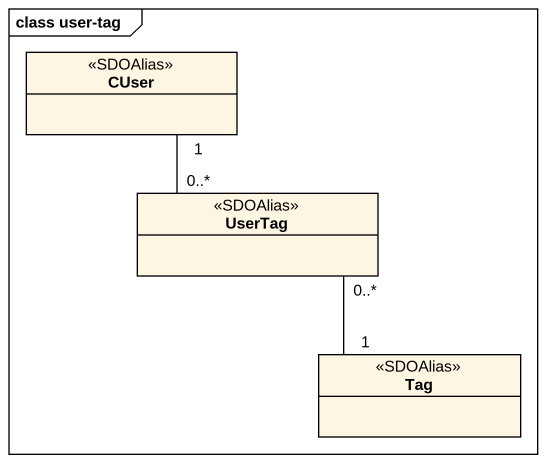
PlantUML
@startuml
mainframe class user-tag
hide circle
hide empty members
class CUser <<SDOAlias>>
class UserTag <<SDOAlias>>
class Tag <<SDOAlias>>
UserTag "0..*" -up- "1" CUser
Tag "1" -up- "0..*" UserTag
@enduml
